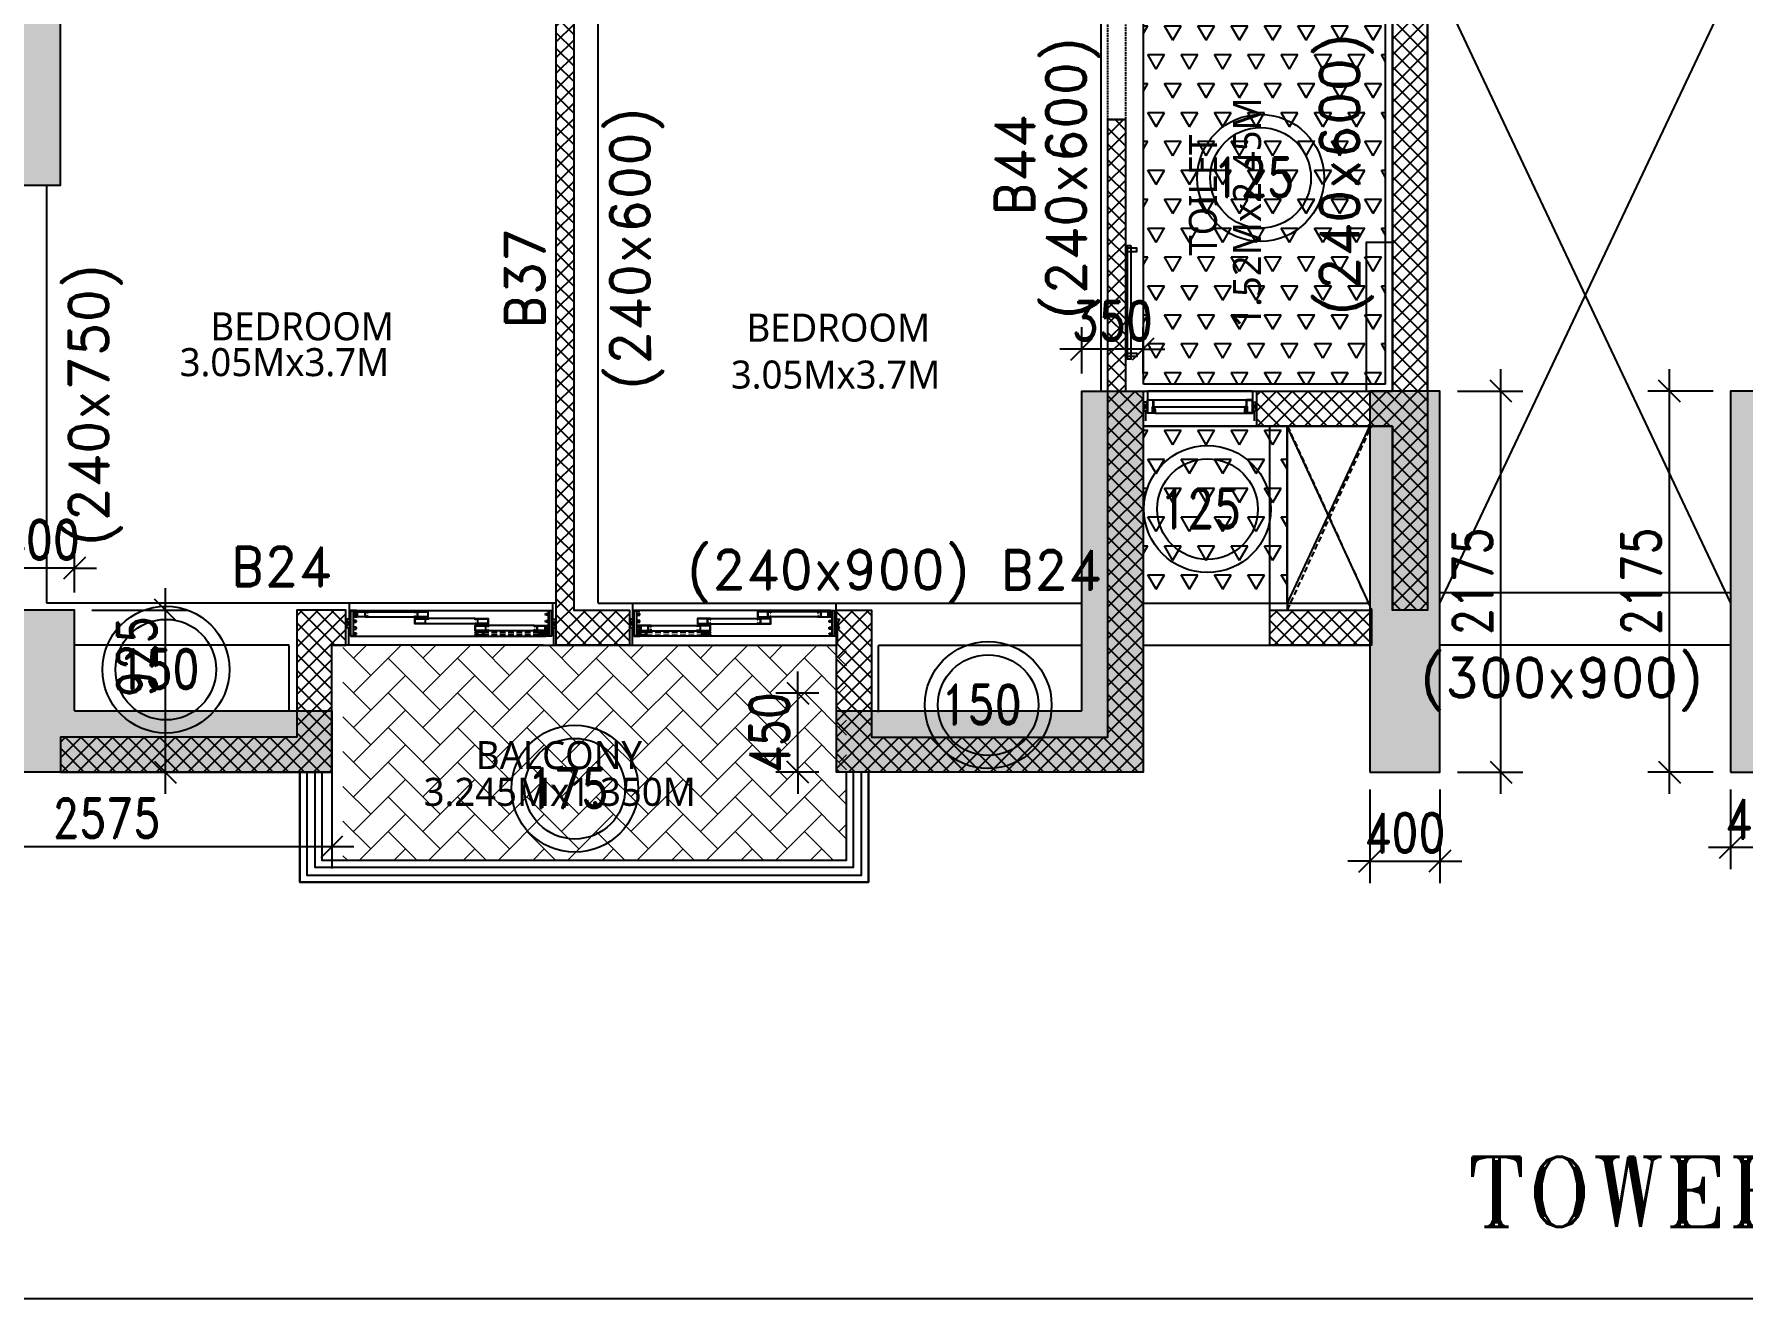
# Model space of a CAD drawing. Header units: millimetres. Extents: x 2061841 to 105821645, y -77612 to 48520811.
# Drawn here: x 105630797 to 105640551, y 48421234 to 48428454 of the extents above; entities that cross this region are included whole.
import ezdxf

# ---------------------------------------------------------------- set-up
doc = ezdxf.new("R2010")
doc.units = ezdxf.units.MM
doc.header["$LTSCALE"] = 10
doc.header["$MEASUREMENT"] = 0
doc.linetypes.add('$0$HIDDEN', pattern=[0.375, 0.25, -0.125])
doc.linetypes.add('HIDDEN2', pattern=[4.7625, 3.175, -1.5875])
for name, color, linetype in [('A-ANNO-LABL', 140, 'Continuous'), ('A-ELEV-HIDN', 54, 'HIDDEN2'), ('A-ELEV-LITE', 74, 'Continuous'), ('A-FLOR-HRAL', 200, 'Continuous'), ('A-GLAZ-FRAM', 74, 'Continuous'), ('A-WALL', 3, 'Continuous'), ('A-WALL-CILL', 140, 'Continuous'), ('A-WALL-FNSH', 8, 'Continuous'), ('A-WALL-PATT', 54, 'Continuous'), ('AP-SANR-FIXT', 74, 'Continuous'), ('AS-COLS', 2, 'Continuous'), ('S-BEAM', 4, 'Continuous'), ('S-BEAMNO.', 4, 'Continuous'), ('S-CUTOUT', 6, 'Continuous'), ('S-OPENING', 6, 'Continuous'), ('S-slab thk.', 2, 'Continuous'), ('S-Sunk', 8, 'Continuous'), ('xr_TDT02_Toilet_01_settingout$0$A-ELEV-FINE', 8, 'Continuous')]:
    doc.layers.add(name, color=color, linetype=linetype)
doc.layers.add('A-FIRE DOOR', color=1, linetype='Continuous', true_color=0xff0000)
for name, color, linetype, lineweight in [('S-Hatch Balcony', 8, 'Continuous', 5), ('S-STRCOL HATCH', 33, 'Continuous', 9), ('TEXT 3', 1, 'Continuous', 18)]:
    doc.layers.add(name, color=color, linetype=linetype, lineweight=lineweight)
doc.styles.add('200', font='romand.shx', dxfattribs={"width": 0.8, "height": 225})
doc.styles.add('Lucida SU', font='l_10646.ttf')
doc.styles.add('RD', font='romand.shx', dxfattribs={"width": 0.9, "height": 225})
doc.styles.add('RT', font='romant.shx', dxfattribs={"height": 250})
doc.dimstyles.new('GR1', dxfattribs={"dimtxt": 225, "dimasz": 125, "dimexe": 125, "dimexo": 100, "dimgap": 50, "dimtad": 1, "dimdec": 0, "dimzin": 3, "dimdsep": 46, "dimtxsty": '200', "dimblk1": 'OBLIQUE', "dimblk2": 'OBLIQUE', "dimsah": 1, "dimcen": 0.0625, "dimdle": 125, "dimclrd": 3, "dimclre": 3, "dimclrt": 2, "dimadec": 0, "dimazin": 0, "dimtfac": 1, "dimtdec": 0, "dimtix": 1, "dimtmove": 0, "dimatfit": 3, "dimfxl": 1, "dimtolj": 1, "dimtzin": 0, "dimarcsym": 0})
pattern_1 = [(135, (101804621.886, 48122568.903), (-44.9012806, -44.9012806), []), (225, (101804621.886, 48122568.903), (44.9012806, -44.9012806), [])]
pattern_2 = [(60, (203071.95, 0), (-95.24999982, 164.97783931), [95.25, -95.25]), (120, (203071.95, 0), (-190.49999982, 1e-07), [95.25, -95.25]), (0, (203024.32, 82.49), (95.25, 164.9778392), [95.25, -95.25])]

# ---------------------------------------------------------------- blocks, each defined once
blk = doc.blocks.new('Alframe Door 3T+W')
for p, q in [((35, 145.7), (0, 145.7)), ((0, 145.7), (0, 0)), ((1.3, 2), (1.3, 143.7)), ((1.3, 143.7), (16.1, 143.7)), ((16.1, 143.7), (16.1, 2)), ((18, 129.5), (18, 144.2)), ((18, 144.2), (35, 144.2)), ((34.1, 129.5), (18, 129.5)), ((18, 90), (18, 119.5)), ((18, 119.5), (34.1, 119.5)), ((35, 144.2), (35, 145.7)), ((0, 0), (35, 0)), ((16.1, 2), (1.3, 2)), ((34.1, 90), (18, 90)), ((18, 50.5), (18, 80)), ((18, 80), (34.1, 80)), ((34.1, 50.5), (18, 50.5)), ((18, 16.9), (18, 40.5)), ((18, 40.5), (34.1, 40.5)), ((34.8, 16.9), (18, 16.9)), ((18, 1.5), (18, 11.1)), ((18, 11.1), (34.8, 11.1)), ((35, 1.5), (18, 1.5)), ((35, 0), (35, 1.5))]:
    blk.add_line(p, q)
for centre, start, end in [((22.8, 124.5), 336, 24), ((22.8, 85), 336, 24), ((22.8, 45.5), 336, 24), ((22.8, 14), 346.32448, 13.67552)]:
    blk.add_arc(centre, 12.3, start, end)
blk = doc.blocks.new('Alframe Win shutter wmesh')
for points in [[(7.5, -46), (7.5, 0), (4.5, 0), (4.5, -1.2), (6.2, -1.2), (6.2, -13.1), (-6.2, -13.1), (-6.2, -1.2), (-4.5, -1.2), (-4.5, 0), (-7.5, 0), (-7.5, -50), (-1, -50), (-1, -48), (-2, -48), (-2, -49), (-6.2, -49), (-6.2, -46)], [(6.2, -14.1), (-6.2, -14.1), (-6.2, -45), (6.2, -45)]]:
    blk.add_lwpolyline(points, close=True)
blk = doc.blocks.new('Al frame Door shutter 1')
blk.add_lwpolyline([(8, -60), (15, -60), (15, 15), (8, 15), (8, 13.5), (13.5, 13.5), (13.5, 0), (-13.5, 0), (-13.5, 13.5), (-8, 13.5), (-8, 15), (-15, 15), (-15, -60), (-8, -60), (-8, -58.5), (-13.5, -58.5), (-13.5, -45), (13.5, -45), (13.5, -58.5), (8, -58.5), (8, -60)])
blk.add_lwpolyline([(-13.5, -43.5), (13.5, -43.5), (13.5, -1.5), (-13.5, -1.5)], close=True)
blk = doc.blocks.new('Al frame Door shutter 2')
for p, q in [((-8, 75), (-15, 75)), ((-13.5, 60), (-13.5, 73.5)), ((-13.5, 73.5), (-8, 73.5)), ((13.5, 60), (-13.5, 60)), ((13.5, 58.5), (-13.5, 58.5)), ((-13.5, 58.5), (-13.5, 1.5)), ((-13.5, 1.5), (13.5, 1.5)), ((-8, 73.5), (-8, 75)), ((15, 75), (8, 75)), ((8, 75), (8, 73.5)), ((8, 73.5), (13.5, 73.5)), ((13.5, 73.5), (13.5, 60)), ((13.5, 1.5), (13.5, 58.5)), ((15, 34.5), (15, 75)), ((15, 34.5), (18.5, 34.5)), ((19, 33.2), (15, 33.2)), ((21.3, 37.3), (18.5, 34.5)), ((22.2, 36.4), (19, 33.2)), ((22.2, 36.4), (21.3, 37.3))]:
    blk.add_line(p, q)
blk.add_lwpolyline([(-15, 75), (-15, 0), (15, 0), (15, 33.2)])
blk = doc.blocks.new('*U683')
for p, q in [((49.9, 178.8), (1150.1, 178.8)), ((123.9, 172.6), (393, 172.6)), ((123.9, 142.6), (393, 142.6)), ((737.1, 133.1), (468, 133.1)), ((737.1, 103.1), (468, 103.1)), ((49.9, 33.1), (1141.1, 33.1)), ((1076.1, 93.6), (812.1, 93.6)), ((1076.1, 63.6), (812.1, 63.6))]:
    blk.add_line(p, q)
at = {"linetype": 'HIDDEN2'}
for p, q in [((783.1, 54.6), (1105.1, 54.6)), ((1101.1, 39.6), (787.1, 39.6))]:
    blk.add_line(p, q, dxfattribs=at)
at = {"color": 251}
for points in [[(25, 80.9), (0, 80.9), (25, 130.9), (0, 130.9), (25, 80.9), (25, 130.9)], [(1175, 80.9), (1200, 80.9), (1175, 130.9), (1200, 130.9), (1175, 80.9), (1175, 130.9)]]:
    blk.add_lwpolyline(points, dxfattribs=at)
at = {"layer": 'A-WALL-FNSH'}
for p, q in [((20, 130.9), (20, 220)), ((1180, 130.9), (1180, 220)), ((15, 80.9), (15, -15)), ((1185, 80.9), (1185, -15))]:
    blk.add_line(p, q, dxfattribs=at)
blk.add_blockref('Alframe Door 3T+W', (25, 33.1))
at = {"xscale": -1}
for name, p, rotation in [('Al frame Door shutter 1', (63.9, 157.6), 90), ('Al frame Door shutter 2', (468, 157.6), 90), ('Al frame Door shutter 2', (393, 118.1), 270), ('Al frame Door shutter 2', (812.1, 118.1), 90), ('Al frame Door shutter 2', (737.1, 78.6), 270), ('Al frame Door shutter 1', (1136.1, 78.6), 270), ('Alframe Win shutter wmesh', (1151.1, 47.1), 270)]:
    blk.add_blockref(name, p, dxfattribs=dict(at, rotation=rotation))
blk.add_blockref('Alframe Door 3T+W', (1175, 33.1), dxfattribs=at)
at = {"rotation": 90.00000000000001}
blk.add_blockref('Alframe Win shutter wmesh', (737.1, 47.1), dxfattribs=at)
blk = doc.blocks.new('*U684')
for p, q in [((49.9, 178.8), (1150.1, 178.8)), ((123.9, 172.6), (393, 172.6)), ((123.9, 142.6), (393, 142.6)), ((737.1, 133.1), (468, 133.1)), ((737.1, 103.1), (468, 103.1)), ((49.9, 33.1), (1141.1, 33.1)), ((1076.1, 93.6), (812.1, 93.6)), ((1076.1, 63.6), (812.1, 63.6))]:
    blk.add_line(p, q)
at = {"linetype": 'HIDDEN2'}
for p, q in [((783.1, 54.6), (1105.1, 54.6)), ((1101.1, 39.6), (787.1, 39.6))]:
    blk.add_line(p, q, dxfattribs=at)
at = {"color": 251}
for points in [[(25, 80.9), (0, 80.9), (25, 130.9), (0, 130.9), (25, 80.9), (25, 130.9)], [(1175, 80.9), (1200, 80.9), (1175, 130.9), (1200, 130.9), (1175, 80.9), (1175, 130.9)]]:
    blk.add_lwpolyline(points, dxfattribs=at)
at = {"layer": 'A-WALL-FNSH'}
for p, q in [((20, 130.9), (20, 220)), ((1180, 130.9), (1180, 220)), ((15, 80.9), (15, -15)), ((1185, 80.9), (1185, -15))]:
    blk.add_line(p, q, dxfattribs=at)
blk.add_blockref('Alframe Door 3T+W', (25, 33.1))
at = {"xscale": -1}
for name, p, rotation in [('Al frame Door shutter 1', (63.9, 157.6), 90), ('Al frame Door shutter 2', (468, 157.6), 90), ('Al frame Door shutter 2', (393, 118.1), 270), ('Al frame Door shutter 2', (812.1, 118.1), 90), ('Al frame Door shutter 2', (737.1, 78.6), 270), ('Al frame Door shutter 1', (1136.1, 78.6), 270), ('Alframe Win shutter wmesh', (1151.1, 47.1), 270)]:
    blk.add_blockref(name, p, dxfattribs=dict(at, rotation=rotation))
blk.add_blockref('Alframe Door 3T+W', (1175, 33.1), dxfattribs=at)
at = {"rotation": 90.00000000000001}
blk.add_blockref('Alframe Win shutter wmesh', (737.1, 47.1), dxfattribs=at)
blk = doc.blocks.new('Win clip')
for points in [[(14, 1.1), (14, 9), (17.6, 9), (17.6, 7.8), (18.8, 7.8), (18.8, 9), (20, 9), (20, 10.2), (0, 10.2), (0, 0), (3.4, 0), (3.4, -1.2), (2, -1.2), (2, -2.4), (4.6, -2.4), (4.6, 0), (16.8, 0), (16.8, -1.2), (15.4, -1.2), (15.4, -2.4), (18, -2.4), (18, 1.1)], [(1.2, 9), (12.7, 9), (12.7, 1.1), (1.2, 1.1)]]:
    blk.add_lwpolyline(points, close=True)
at = {"layer": 'Defpoints'}
blk.add_line((28, 2.7), (22, 2.7), dxfattribs=at)
blk = doc.blocks.new('*U694')
for p, q in [((70.2, 100.2), (590, 100.2)), ((60, 25.2), (590, 25.2)), ((70.4, 65.5), (590.2, 65.5))]:
    blk.add_line(p, q)
at = {"color": 251}
for p, q in [((0, 87.7), (25, 87.7)), ((25, 87.7), (0, 37.7)), ((0, 87.7), (25, 37.7)), ((25, 37.7), (0, 37.7)), ((650, 87.7), (625, 87.7)), ((625, 87.7), (650, 37.7)), ((650, 87.7), (625, 37.7)), ((625, 37.7), (650, 37.7))]:
    blk.add_line(p, q, dxfattribs=at)
for points in [[(62.5, 70.2), (62.5, 66.7), (55, 66.7), (55, 85.4), (58.8, 85.4), (58.8, 83.7), (60, 83.7), (60, 88.5), (58.8, 88.5), (58.8, 86.8), (55, 86.8), (55, 98.9), (58.8, 98.9), (58.8, 97.2), (60, 97.2), (60, 100.2), (25, 100.2), (25, 25.2), (60, 25.2), (60, 65.5), (70, 65.5), (70, 70.2)], [(587.5, 70.2), (587.5, 66.7), (595, 66.7), (595, 85.4), (591.2, 85.4), (591.2, 83.7), (590, 83.7), (590, 88.5), (591.2, 88.5), (591.2, 86.8), (595, 86.8), (595, 98.9), (591.2, 98.9), (591.2, 97.2), (590, 97.2), (590, 100.2), (625, 100.2), (625, 25.2), (590, 25.2), (590, 65.5), (580, 65.5), (580, 70.2)], [(69, 69.2), (67.8, 69.2), (67.8, 70.2), (70, 70.2), (67.8, 70.2), (67.8, 69.2), (69, 69.2), (69, 66.7), (63.5, 66.7), (63.5, 69.2)], [(581, 69.2), (582.2, 69.2), (582.2, 70.2), (580, 70.2), (582.2, 70.2), (582.2, 69.2), (581, 69.2), (581, 66.7), (586.5, 66.7), (586.5, 69.2)]]:
    blk.add_lwpolyline(points)
for points in [[(58.8, 26.4), (26.2, 26.4), (26.2, 99), (53.8, 99), (53.8, 65.5), (58.8, 65.5)], [(591.2, 26.4), (623.8, 26.4), (623.8, 99), (596.2, 99), (596.2, 65.5), (591.2, 65.5)], [(64.7, 80.2), (64.7, 79.2), (63.5, 79.2), (64.7, 79.2), (64.7, 80.2), (62.5, 80.2)], [(585.3, 80.2), (585.3, 79.2), (586.5, 79.2), (585.3, 79.2), (585.3, 80.2), (587.5, 80.2)]]:
    blk.add_lwpolyline(points, close=True)
at = {"layer": 'A-WALL-CILL'}
blk.add_line((625, -25), (25, -25), dxfattribs=at)
blk.add_lwpolyline([(0, 145.3), (0, 175.3), (650, 175.3), (650, 145.3)], dxfattribs=at)
at = {"layer": 'A-WALL-FNSH'}
for p, q in [((14.8, 87.7), (14.8, 145.3)), ((635.2, 87.7), (635.2, 145.3)), ((25, -25), (25, 35.2)), ((625, -25), (625, 35.2))]:
    blk.add_line(p, q, dxfattribs=at)
at = {"rotation": 270}
blk.add_blockref('Win clip', (60, 100.2), dxfattribs=at)
at = {"xscale": -1, "rotation": 90}
blk.add_blockref('Win clip', (590, 100.2), dxfattribs=at)
blk = doc.blocks.new('xr_TDT02_Toilet_01_settingout$0$i dont know')
at = {"layer": 'AP-SANR-FIXT', "ltscale": 0.2}
blk.add_lwpolyline([(19553.3, 3403), (20203.3, 3403), (20203.3, 3422.5), (19553.3, 3422.5)], close=True, dxfattribs=at)
at = {"layer": 'AP-SANR-FIXT', "ltscale": 0.2, "elevation": 0}
for points in [[(19568.4, 3434), (19588.3, 3434), (19588.3, 3368.5), (19568.4, 3368.5)], [(20188.3, 3434), (20168.5, 3434), (20168.5, 3368.5), (20188.3, 3368.5)]]:
    blk.add_lwpolyline(points, close=True, dxfattribs=at)
blk = doc.blocks.new('_Oblique')
at = {"color": 0, "linetype": 'ByBlock', "lineweight": -2}
blk.add_line((-0.5, -0.5), (0.5, 0.5), dxfattribs=at)
blk = doc.blocks.new('*D916')
at = {"layer": 'AS-COLS', "color": 3, "lineweight": -2, "transparency": 16777216}
for p, q in [((102877480.8, 48522156.3), (102877480.8, 48521701.6)), ((102877880.8, 48522156.3), (102877880.8, 48521701.6)), ((102877480.8, 48521826.6), (102877355.8, 48521826.6)), ((102877880.8, 48521826.6), (102877480.8, 48521826.6)), ((102877880.8, 48521826.6), (102878005.8, 48521826.6))]:
    blk.add_line(p, q, dxfattribs=at)
at = {"layer": 'Defpoints', "color": 0, "transparency": 16777216}
for p in [(102877480.8, 48522256.3), (102877880.8, 48522256.3), (102877480.8, 48521826.6)]:
    blk.add_point(p, dxfattribs=at)
at = {"layer": 'AS-COLS', "color": 3, "lineweight": -2, "transparency": 16777216, "xscale": 125, "yscale": 125, "zscale": 125}
blk.add_blockref('_Oblique', (102877480.8, 48521826.6), dxfattribs=at)
at = {"layer": 'AS-COLS', "color": 3, "lineweight": -2, "transparency": 16777216, "xscale": 125, "yscale": 125, "zscale": 125, "rotation": 180}
blk.add_blockref('_Oblique', (102877880.8, 48521826.6), dxfattribs=at)
at = {"layer": 'AS-COLS', "color": 2, "transparency": 16777216, "insert": (102877680.8, 48521989.1), "char_height": 225, "attachment_point": 5, "style": '200'}
blk.add_mtext('\\A1;400', dxfattribs=at)
blk = doc.blocks.new('*D917')
at = {"layer": 'AS-COLS', "color": 3, "lineweight": -2, "transparency": 16777216}
for p, q in [((102877132.7, 48522131.3), (102877132.7, 48524556.3)), ((102877380.8, 48524431.3), (102877007.7, 48524431.3)), ((102877380.8, 48522256.3), (102877007.7, 48522256.3))]:
    blk.add_line(p, q, dxfattribs=at)
at = {"layer": 'Defpoints', "color": 0, "transparency": 16777216}
for p in [(102877132.7, 48524431.3), (102877480.8, 48524431.3), (102877480.8, 48522256.3)]:
    blk.add_point(p, dxfattribs=at)
at = {"layer": 'AS-COLS', "color": 3, "lineweight": -2, "transparency": 16777216, "xscale": 125, "yscale": 125, "zscale": 125}
for p, rotation in [((102877132.7, 48524431.3), 90), ((102877132.7, 48522256.3), 270)]:
    blk.add_blockref('_Oblique', p, dxfattribs=dict(at, rotation=rotation))
at = {"layer": 'AS-COLS', "color": 2, "transparency": 16777216, "insert": (102876970.2, 48523343.8), "char_height": 225, "attachment_point": 5, "rotation": 90, "style": '200'}
blk.add_mtext('\\A1;2175', dxfattribs=at)
blk = doc.blocks.new('*D918')
at = {"layer": 'AS-COLS', "color": 3, "lineweight": -2, "transparency": 16777216}
for p, q in [((102876170.2, 48522131.3), (102876170.2, 48524556.3)), ((102875921.6, 48524431.3), (102876295.2, 48524431.3)), ((102875921.6, 48522256.3), (102876295.2, 48522256.3))]:
    blk.add_line(p, q, dxfattribs=at)
at = {"layer": 'Defpoints', "color": 0, "transparency": 16777216}
for p in [(102875821.6, 48524431.3), (102876170.2, 48524431.3), (102875821.6, 48522256.3)]:
    blk.add_point(p, dxfattribs=at)
at = {"layer": 'AS-COLS', "color": 3, "lineweight": -2, "transparency": 16777216, "xscale": 125, "yscale": 125, "zscale": 125}
for p, rotation in [((102876170.2, 48524431.3), 90), ((102876170.2, 48522256.3), 270)]:
    blk.add_blockref('_Oblique', p, dxfattribs=dict(at, rotation=rotation))
at = {"layer": 'AS-COLS', "color": 2, "transparency": 16777216, "insert": (102876007.7, 48523343.8), "char_height": 225, "attachment_point": 5, "rotation": 90, "style": '200'}
blk.add_mtext('\\A1;2175', dxfattribs=at)
blk = doc.blocks.new('*D969')
at = {"layer": 'AS-COLS', "color": 3, "lineweight": -2, "transparency": 16777216}
for p, q in [((102875421.6, 48522156.3), (102875421.6, 48521622.2)), ((102875821.6, 48522156.3), (102875821.6, 48521622.2)), ((102875421.6, 48521747.2), (102875296.6, 48521747.2)), ((102875421.6, 48521747.2), (102875821.6, 48521747.2)), ((102875821.6, 48521747.2), (102875946.6, 48521747.2))]:
    blk.add_line(p, q, dxfattribs=at)
at = {"layer": 'Defpoints', "color": 0, "transparency": 16777216}
for p in [(102875421.6, 48522256.3), (102875821.6, 48522256.3), (102875821.6, 48521747.2)]:
    blk.add_point(p, dxfattribs=at)
at = {"layer": 'AS-COLS', "color": 3, "lineweight": -2, "transparency": 16777216, "xscale": 125, "yscale": 125, "zscale": 125}
blk.add_blockref('_Oblique', (102875421.6, 48521747.2), dxfattribs=at)
at = {"layer": 'AS-COLS', "color": 3, "lineweight": -2, "transparency": 16777216, "xscale": 125, "yscale": 125, "zscale": 125, "rotation": 180}
blk.add_blockref('_Oblique', (102875821.6, 48521747.2), dxfattribs=at)
at = {"layer": 'AS-COLS', "color": 2, "transparency": 16777216, "insert": (102875621.6, 48521909.7), "char_height": 225, "attachment_point": 5, "style": '200'}
blk.add_mtext('\\A1;400', dxfattribs=at)
blk = doc.blocks.new('*D985')
at = {"layer": 'AS-COLS', "color": 3, "lineweight": -2, "transparency": 16777216}
for p, q in [((102866921.2, 48522326.4), (102866921.2, 48521705.2)), ((102869496.6, 48522354.5), (102869496.6, 48521705.2)), ((102869621.6, 48521830.2), (102866796.2, 48521830.2))]:
    blk.add_line(p, q, dxfattribs=at)
at = {"layer": 'Defpoints', "color": 0, "transparency": 16777216}
for p in [(102866921.2, 48522426.4), (102869496.6, 48522454.5), (102866921.2, 48521830.2)]:
    blk.add_point(p, dxfattribs=at)
at = {"layer": 'AS-COLS', "color": 3, "lineweight": -2, "transparency": 16777216, "xscale": 125, "yscale": 125, "zscale": 125, "rotation": 180}
blk.add_blockref('_Oblique', (102866921.2, 48521830.2), dxfattribs=at)
at = {"layer": 'AS-COLS', "color": 3, "lineweight": -2, "transparency": 16777216, "xscale": 125, "yscale": 125, "zscale": 125}
blk.add_blockref('_Oblique', (102869496.6, 48521830.2), dxfattribs=at)
at = {"layer": 'AS-COLS', "color": 2, "transparency": 16777216, "insert": (102868208.9, 48521992.7), "char_height": 225, "attachment_point": 5, "style": '200'}
blk.add_mtext('\\A1;2575', dxfattribs=at)
blk = doc.blocks.new('*D986')
at = {"layer": 'AS-COLS', "color": 3, "lineweight": -2, "transparency": 16777216}
for p, q in [((102868545.1, 48523306.3), (102868545.1, 48522131.3)), ((102868126.6, 48523181.3), (102868670.1, 48523181.3)), ((102868126.6, 48522256.3), (102868670.1, 48522256.3))]:
    blk.add_line(p, q, dxfattribs=at)
at = {"layer": 'Defpoints', "color": 0, "transparency": 16777216}
for p in [(102868026.6, 48523181.3), (102868026.6, 48522256.3), (102868545.1, 48522256.3)]:
    blk.add_point(p, dxfattribs=at)
at = {"layer": 'AS-COLS', "color": 3, "lineweight": -2, "transparency": 16777216, "xscale": 125, "yscale": 125, "zscale": 125}
for p, rotation in [((102868545.1, 48523181.3), 90), ((102868545.1, 48522256.3), 270)]:
    blk.add_blockref('_Oblique', p, dxfattribs=dict(at, rotation=rotation))
at = {"layer": 'AS-COLS', "color": 2, "transparency": 16777216, "insert": (102868382.6, 48522914.6), "char_height": 225, "attachment_point": 5, "rotation": 90, "style": '200'}
blk.add_mtext('\\A1;925', dxfattribs=at)
blk = doc.blocks.new('*D987')
at = {"layer": 'AS-COLS', "color": 3, "lineweight": -2, "transparency": 16777216}
for p, q in [((102867626.6, 48523281.3), (102867626.6, 48523545.5)), ((102868026.6, 48523281.3), (102868026.6, 48523545.5)), ((102867626.6, 48523420.5), (102867501.6, 48523420.5)), ((102868026.6, 48523420.5), (102867626.6, 48523420.5)), ((102868026.6, 48523420.5), (102868151.6, 48523420.5))]:
    blk.add_line(p, q, dxfattribs=at)
at = {"layer": 'Defpoints', "color": 0, "transparency": 16777216}
for p in [(102867626.6, 48523420.5), (102867626.6, 48523181.3), (102868026.6, 48523181.3)]:
    blk.add_point(p, dxfattribs=at)
at = {"layer": 'AS-COLS', "color": 3, "lineweight": -2, "transparency": 16777216, "xscale": 125, "yscale": 125, "zscale": 125}
blk.add_blockref('_Oblique', (102867626.6, 48523420.5), dxfattribs=at)
at = {"layer": 'AS-COLS', "color": 3, "lineweight": -2, "transparency": 16777216, "xscale": 125, "yscale": 125, "zscale": 125, "rotation": 180}
blk.add_blockref('_Oblique', (102868026.6, 48523420.5), dxfattribs=at)
at = {"layer": 'AS-COLS', "color": 2, "transparency": 16777216, "insert": (102867826.6, 48523583), "char_height": 225, "attachment_point": 5, "style": '200'}
blk.add_mtext('\\A1;400', dxfattribs=at)
blk = doc.blocks.new('*D989')
at = {"layer": 'AS-COLS', "color": 3, "lineweight": -2, "transparency": 16777216}
for p, q in [((102873776.6, 48524531.3), (102873776.6, 48524795.5)), ((102874126.6, 48524531.3), (102874126.6, 48524795.5)), ((102873776.6, 48524670.5), (102873651.6, 48524670.5)), ((102874126.6, 48524670.5), (102873776.6, 48524670.5)), ((102874126.6, 48524670.5), (102874251.6, 48524670.5))]:
    blk.add_line(p, q, dxfattribs=at)
at = {"layer": 'Defpoints', "color": 0, "transparency": 16777216}
for p in [(102873776.6, 48524670.5), (102873776.6, 48524431.3), (102874126.6, 48524431.3)]:
    blk.add_point(p, dxfattribs=at)
at = {"layer": 'AS-COLS', "color": 3, "lineweight": -2, "transparency": 16777216, "xscale": 125, "yscale": 125, "zscale": 125}
blk.add_blockref('_Oblique', (102873776.6, 48524670.5), dxfattribs=at)
at = {"layer": 'AS-COLS', "color": 3, "lineweight": -2, "transparency": 16777216, "xscale": 125, "yscale": 125, "zscale": 125, "rotation": 180}
blk.add_blockref('_Oblique', (102874126.6, 48524670.5), dxfattribs=at)
at = {"layer": 'AS-COLS', "color": 2, "transparency": 16777216, "insert": (102873951.6, 48524833), "char_height": 225, "attachment_point": 5, "style": '200'}
blk.add_mtext('\\A1;350', dxfattribs=at)
blk = doc.blocks.new('*D990')
at = {"layer": 'AS-COLS', "color": 3, "lineweight": -2, "transparency": 16777216}
for p, q in [((102872156, 48522706.3), (102872156, 48522831.3)), ((102872276.6, 48522706.3), (102872031, 48522706.3)), ((102872156, 48522256.3), (102872156, 48522706.3)), ((102872276.6, 48522256.3), (102872031, 48522256.3)), ((102872156, 48522256.3), (102872156, 48522131.3))]:
    blk.add_line(p, q, dxfattribs=at)
at = {"layer": 'Defpoints', "color": 0, "transparency": 16777216}
for p in [(102872156, 48522706.3), (102872376.6, 48522706.3), (102872376.6, 48522256.3)]:
    blk.add_point(p, dxfattribs=at)
at = {"layer": 'AS-COLS', "color": 3, "lineweight": -2, "transparency": 16777216, "xscale": 125, "yscale": 125, "zscale": 125}
for p, rotation in [((102872156, 48522706.3), 270), ((102872156, 48522256.3), 90)]:
    blk.add_blockref('_Oblique', p, dxfattribs=dict(at, rotation=rotation))
at = {"layer": 'AS-COLS', "color": 2, "transparency": 16777216, "insert": (102871993.5, 48522481.3), "char_height": 225, "attachment_point": 5, "rotation": 90, "style": '200'}
blk.add_mtext('\\A1;450', dxfattribs=at)
blk = doc.blocks.new('TOWER-A TYPICAL FLOOR FRAMING PLAN N')
at = {"layer": 'A-WALL-PATT'}
h = blk.add_hatch(dxfattribs=at)
h.set_pattern_fill('ANSI37', color=8, scale=20, angle=90)
h.set_pattern_definition(pattern_1)
h.paths.add_polyline_path([(102870876.6, 48526981.3), (102870876.6, 48523181.3), (102871194.8, 48523181.3), (102871194.8, 48522981.3), (102870776.6, 48522981.3), (102870776.6, 48526881.3), (102868946.6, 48526881.3), (102868946.6, 48526981.3)])
h.paths.add_polyline_path([(102871901.6, 48529501.9), (102873001.6, 48529501.9), (102873001.6, 48529601.9), (102872101.6, 48529601.9), (102872101.6, 48530281.9), (102870075.8, 48530281.9), (102870075.8, 48530537.5), (102869875.8, 48530537.5), (102869875.8, 48530081.9), (102871901.6, 48530081.9)])
h.paths.add_polyline_path([(102872001.6, 48528701.9), (102871901.6, 48528701.9), (102871901.6, 48526981.3), (102871876.6, 48526981.3), (102871876.6, 48526881.3), (102873001.6, 48526881.3), (102873001.6, 48527081.3), (102872101.6, 48527081.3), (102872101.6, 48527801.9), (102873001.6, 48527801.9), (102873001.6, 48528001.9), (102872001.6, 48528001.9)])
h = blk.add_hatch(dxfattribs=at)
h.set_pattern_fill('ANSI37', color=8, scale=20, angle=90)
h.set_pattern_definition(pattern_1)
h.paths.add_polyline_path([(102875551.6, 48524231.3), (102874776.6, 48524231.3), (102874776.6, 48524431.3), (102875551.6, 48524431.3), (102875551.6, 48526881.3), (102875751.6, 48526881.3), (102875751.6, 48523181.3), (102875551.6, 48523181.3), (102875551.6, 48524231.3)])
h = blk.add_hatch(dxfattribs=at)
h.set_pattern_fill('ANSI37', color=8, scale=20, angle=90)
h.set_pattern_definition(pattern_1)
h.paths.add_polyline_path([(102874126.6, 48524431.3), (102874126.6, 48522256.3), (102872376.6, 48522256.3), (102872376.6, 48523181.3), (102872576.6, 48523181.3), (102872576.6, 48522456.3), (102873926.6, 48522456.3), (102873926.6, 48525981.3), (102874026.6, 48525981.3), (102874026.6, 48524431.3), (102874126.6, 48524431.3)])
h = blk.add_hatch(dxfattribs=at)
h.set_pattern_fill('ANSI37', color=8, scale=20, angle=90)
h.set_pattern_definition(pattern_1)
h.paths.add_polyline_path([(102869496.6, 48523181.3), (102869296.6, 48523181.3), (102869296.6, 48522456.3), (102867946.6, 48522456.3), (102867946.6, 48522256.3), (102869496.6, 48522256.3), (102869496.6, 48522981.3), (102869576.6, 48522981.3), (102869576.6, 48523181.3), (102869496.6, 48523181.3)])
h = blk.add_hatch(dxfattribs=at)
h.set_pattern_fill('ANSI37', color=8, scale=20, angle=90)
h.set_pattern_definition(pattern_1)
h.paths.add_polyline_path([(102874851.6, 48523181.2), (102875431.6, 48523181.2), (102875431.6, 48522981.2), (102874851.6, 48522981.2), (102874851.6, 48523181.2)])
at = {"layer": 'S-Hatch Balcony'}
h = blk.add_hatch(dxfattribs=at)
h.set_pattern_fill('AR-HBONE', color=256, scale=35, style=0)
h.set_pattern_definition([(45, (102319852.97, 48829384.83), (2e-14, 197.9899), [420, -140]), (135, (102319951.96, 48829483.82), (2e-14, 197.9899), [420, -140])])
h.paths.add_polyline_path([(102872434.6, 48522978), (102869559.3, 48522978), (102869559.3, 48521753), (102872434.6, 48521753)])
at = {"layer": 'S-STRCOL HATCH'}
h = blk.add_hatch(color=256, dxfattribs=at)
h.dxf.hatch_style = 1
h.paths.add_polyline_path([(102867626.6, 48525607), (102867946.6, 48525607), (102867946.6, 48527201.3), (102867626.6, 48527201.3)])
h = blk.add_hatch(color=256, dxfattribs=at)
h.dxf.hatch_style = 1
h.paths.add_polyline_path([(102873776.6, 48522606.3), (102873776.6, 48524431.3), (102874126.6, 48524431.3), (102874126.6, 48522256.3), (102872376.6, 48522256.3), (102872376.6, 48522606.3), (102873776.6, 48522606.3)])
h = blk.add_hatch(color=256, dxfattribs=at)
h.dxf.hatch_style = 1
h.paths.add_polyline_path([(102875421.6, 48522256.3), (102875821.6, 48522257), (102875821.6, 48524431.3), (102875421.6, 48524431.3)])
h = blk.add_hatch(color=256, dxfattribs=at)
h.dxf.hatch_style = 1
h.paths.add_polyline_path([(102877480.8, 48522256.3), (102877880.8, 48522256.3), (102877880.8, 48524431.3), (102877480.8, 48524431.3)])
h = blk.add_hatch(color=256, dxfattribs=at)
h.dxf.hatch_style = 1
h.paths.add_polyline_path([(102867626.6, 48522606.3), (102868026.6, 48522606.3), (102868026.6, 48523182), (102867626.6, 48523182)])
h = blk.add_hatch(color=256, dxfattribs=at)
h.dxf.hatch_style = 1
h.paths.add_polyline_path([(102866920.2, 48522606.3), (102866920.2, 48522256.3), (102869496.6, 48522256.3), (102869496.6, 48522606.3), (102866920.2, 48522606.3)])
at = {"layer": 'S-Sunk'}
h = blk.add_hatch(dxfattribs=at)
h.set_pattern_fill('TRIANG', color=8, scale=20, style=0)
h.set_pattern_definition(pattern_2)
h.paths.add_polyline_path([(102874126.6, 48526880.9), (102875511.6, 48526880.9), (102875511.6, 48524470.8), (102874126.6, 48524470.8)])
h = blk.add_hatch(dxfattribs=at)
h.set_pattern_fill('TRIANG', color=8, scale=20, style=0)
h.set_pattern_definition(pattern_2)
h.paths.add_polyline_path([(102874126.6, 48524230.9), (102874946.8, 48524230.9), (102874946.8, 48523221.2), (102874126.6, 48523221.2)])
at = {"layer": 'A-ELEV-HIDN'}
for p, q in [((102874951.6, 48524231.8, 0), (102875431.6, 48523181.2, 0)), ((102874951.6, 48523181.2, 0), (102875431.6, 48524231.8))]:
    blk.add_line(p, q, dxfattribs=at)
at = {"layer": 'A-ELEV-HIDN', "ltscale": 0.3}
blk.add_lwpolyline([(102873926.6, 48526781.3), (102874026.6, 48526781.3), (102874026.6, 48525981.3), (102873926.6, 48525981.3)], close=True, dxfattribs=at)
at = {"layer": 'A-ELEV-LITE'}
for p, q in [((102874851.6, 48523181.2, 0), (102874851.6, 48524231.8, 0)), ((102874951.6, 48523181.2, 0), (102874951.6, 48524231.8, 0))]:
    blk.add_line(p, q, dxfattribs=at)
at = {"layer": 'A-FIRE DOOR'}
blk.add_lwpolyline([(102861231.6, 48553234.4), (102910307.4, 48553234.4), (102910307.4, 48519249.1), (102861231.6, 48519249.1)], close=True, dxfattribs=at)
at = {"layer": 'A-FLOR-HRAL', "color": 252}
for points in [[(102869313.7, 48522253), (102869313.7, 48521628), (102872559.6, 48521628), (102872559.6, 48522253.1)], [(102869353.7, 48522253), (102869353.7, 48521668), (102872519.6, 48521668), (102872519.6, 48522253.1)], [(102869398.7, 48522253), (102869398.7, 48521713), (102872474.6, 48521713), (102872474.6, 48522253.1)], [(102869438.7, 48522253), (102869438.7, 48521753), (102872434.6, 48521753), (102872434.6, 48522253.1)]]:
    blk.add_lwpolyline(points, dxfattribs=at)
at = {"layer": 'A-WALL', "color": 8}
for p, q in [((102875551.6, 48526881.3, 0), (102875551.6, 48524431.3, 0)), ((102875751.6, 48526881.3, 0), (102875751.6, 48523181.3, 0)), ((102874776.6, 48524230.9, 0), (102874776.6, 48524431.3, 0)), ((102874776.6, 48524231.3, 0), (102875551.6, 48524231.3, 0)), ((102875551.6, 48524231.3, 0), (102875551.6, 48523181.3, 0)), ((102875751.6, 48523181.3, 0), (102875551.6, 48523181.3, 0))]:
    blk.add_line(p, q, dxfattribs=at)
blk.add_lwpolyline([(102870876.6, 48526981.3), (102870876.6, 48523181.3), (102871194.8, 48523181.3), (102871194.8, 48522981.3), (102870876.6, 48522981.3), (102870776.6, 48522981.3), (102870776.6, 48526881.3), (102868946.6, 48526881.3), (102868946.6, 48526981.3)], close=True, dxfattribs=at)
at = {"layer": 'A-WALL', "color": 8, "elevation": 0}
for points in [[(102875551.6, 48524231.3), (102874776.6, 48524231.3), (102874776.6, 48524431.3), (102875551.6, 48524431.3), (102875551.6, 48526881.3), (102875751.6, 48526881.3), (102875751.6, 48523181.3), (102875551.6, 48523181.3), (102875551.6, 48524231.3)], [(102875401.7, 48524431.3), (102875401.7, 48525280.9), (102875551.6, 48525280.9)], [(102874126.6, 48524431.3), (102875551.6, 48524431.3)], [(102869496.6, 48523181.3), (102869296.6, 48523181.3), (102869296.6, 48522456.3), (102867946.6, 48522456.3), (102867946.6, 48522256.3), (102869496.6, 48522256.3), (102869496.6, 48522981.3), (102869576.6, 48522981.3), (102869576.6, 48523181.3), (102869296.6, 48523181.3)]]:
    blk.add_lwpolyline(points, dxfattribs=at)
for points in [[(102874126.6, 48524431.3), (102874126.6, 48522256.3), (102872376.6, 48522256.3), (102872376.6, 48523181.3), (102872576.6, 48523181.3), (102872576.6, 48522456.3), (102873926.6, 48522456.3), (102873926.6, 48525981.3), (102874026.6, 48525981.3), (102874026.6, 48524431.3)], [(102874851.6, 48523181.2), (102875431.6, 48523181.2), (102875431.6, 48522981.2), (102874851.6, 48522981.2)]]:
    blk.add_lwpolyline(points, close=True, dxfattribs=at)
at = {"layer": 'AS-COLS', "color": 1, "elevation": 0}
blk.add_lwpolyline([(102867626.6, 48525606.3), (102867946.6, 48525606.3), (102867946.6, 48527201.3), (102867626.6, 48527201.3)], close=True, dxfattribs=at)
for points in [[(102873776.6, 48522606.3), (102873776.6, 48524431.3), (102874126.6, 48524431.3), (102874126.6, 48522256.3), (102872376.6, 48522256.3), (102872376.6, 48522606.3), (102873776.6, 48522606.3)], [(102868026.6, 48522606.1), (102869496.6, 48522606.1), (102869496.6, 48522256.1), (102866921.2, 48522256.1), (102866921.2, 48522606.1), (102867626.6, 48522606.1)]]:
    blk.add_lwpolyline(points, dxfattribs=at)
at = {"layer": 'AS-COLS', "color": 1}
for points in [[(102875421.6, 48522256.3), (102875821.6, 48522256.3), (102875821.6, 48524431.3), (102875421.6, 48524431.3)], [(102877480.8, 48522256.3), (102877880.8, 48522256.3), (102877880.8, 48524431.3), (102877480.8, 48524431.3)]]:
    blk.add_lwpolyline(points, close=True, dxfattribs=at)
blk.add_lwpolyline([(102868026.6, 48522606.1), (102868026.6, 48523181.3), (102867626.6, 48523181.3), (102867626.6, 48522606.1)], dxfattribs=at)
at = {"layer": 'S-BEAM', "linetype": '$0$HIDDEN'}
for p, q in [((102870776.6, 48523221.2), (102870776.6, 48526881.3)), ((102871016.6, 48523221.2), (102871016.6, 48526881.3)), ((102873886.6, 48526880.9, 0), (102873886.6, 48524431.3, 0)), ((102867866.6, 48525609.5, 0), (102867866.6, 48523221.2, 0)), ((102875511.6, 48524470.8, 0), (102874126.6, 48524470.8, 0)), ((102874946.8, 48524230.8, 0), (102874126.6, 48524230.8, 0)), ((102870776.6, 48523221.2, 0), (102867866.6, 48523221.2, 0)), ((102871016.6, 48523221.2, 0), (102873776.6, 48523221.2, 0)), ((102874126.6, 48523221.2, 0), (102874946.8, 48523221.2, 0)), ((102869251.9, 48522981.2, 0), (102868023.8, 48522981.2, 0)), ((102869251.9, 48522605.2, 0), (102869251.9, 48522981.2, 0)), ((102872616.6, 48522981.2, 0), (102873776.6, 48522981.2, 0)), ((102872616.6, 48522597.5, 0), (102872616.6, 48522981.2, 0))]:
    blk.add_line(p, q, dxfattribs=at)
at = {"layer": 'S-BEAM'}
for p, q in [((102874126.6, 48526880.9, 0), (102874126.6, 48524470.8, 0)), ((102875511.6, 48524470.8, 0), (102875511.6, 48526880.9, 0)), ((102875751.6, 48524431.3, 0), (102875751.6, 48526880.9, 0)), ((102875421.6, 48524230.8, 0), (102874946.8, 48524230.8, 0)), ((102874946.8, 48524230.8, 0), (102874946.8, 48523221.2, 0)), ((102877480.8, 48523280.2, 0), (102875821.6, 48523280.2, 0)), ((102874946.8, 48523221.2, 0), (102875421.6, 48523221.2, 0)), ((102870701.8, 48522981.2, 0), (102869496.6, 48522981.2, 0)), ((102869496.6, 48522598.8, 0), (102869496.6, 48522981.2, 0)), ((102870679.7, 48522981.2, 0), (102872371.9, 48522981.2, 0)), ((102872371.9, 48522981.2, 0), (102872376.6, 48522981.2, 0)), ((102872376.6, 48522606.3, 0), (102872376.6, 48522981.2, 0)), ((102874126.6, 48522981.2, 0), (102875421.6, 48522981.2, 0)), ((102877480.8, 48522979.9, 0), (102875821.6, 48522981.2, 0)), ((102869313.7, 48521628), (102869313.7, 48522253)), ((102869438.7, 48522253), (102869438.7, 48521753)), ((102872434.6, 48521753), (102872434.6, 48522253)), ((102872559.6, 48522253.1), (102872559.6, 48521628)), ((102869438.7, 48521753), (102872434.6, 48521753)), ((102872559.6, 48521628), (102869313.7, 48521628))]:
    blk.add_line(p, q, dxfattribs=at)
at = {"layer": 'S-CUTOUT'}
for p, q in [((102875751.6, 48526880.9, 0), (102877480.8, 48523221.2, 0)), ((102875821.6, 48523221.2, 0), (102877550.8, 48526881.3, 0)), ((102874946.8, 48524230.8, 0), (102875413.4, 48523221.2, 0)), ((102874951.6, 48523221.2, 0), (102875421.6, 48524230.8, 0))]:
    blk.add_line(p, q, dxfattribs=at)
at = {"layer": 'S-slab thk.'}
for centre, radius in [((102874798.1, 48525648.4, 0), 362.3), ((102874798.1, 48525648.4, 0), 287.3), ((102874494.4, 48523757.7, 0), 362.3), ((102874494.4, 48523757.7, 0), 287.3), ((102868548.8, 48522840.9, 0), 362.3), ((102868548.8, 48522840.9, 0), 287.3), ((102873242.8, 48522638.5, 0), 362.3), ((102873242.8, 48522638.5, 0), 287.3), ((102870883.2, 48522161.4, 0), 362.3), ((102870883.2, 48522161.4, 0), 287.3)]:
    blk.add_circle(centre, radius, dxfattribs=at)
at = {"layer": 'A-GLAZ-FRAM', "color": 252, "xscale": -1, "rotation": 180}
blk.add_blockref('*U694', (102874126.6, 48524406.3, 0), dxfattribs=at)
at = {"layer": 'A-GLAZ-FRAM', "color": 252}
blk.add_blockref('*U683', (102869576.6, 48522999.1, 0), dxfattribs=at)
at = {"layer": 'A-GLAZ-FRAM', "color": 252, "xscale": -1}
blk.add_blockref('*U684', (102872394.8, 48522999.1, 0), dxfattribs=at)
at = {"layer": 'xr_TDT02_Toilet_01_settingout$0$A-ELEV-FINE', "linetype": 'Continuous', "xscale": -1, "rotation": 89.99999999999993}
blk.add_blockref('xr_TDT02_Toilet_01_settingout$0$i dont know', (102877460.7, 48544816.3, 0), dxfattribs=at)
at = {"layer": 'A-ANNO-LABL', "color": 252, "style": 'Lucida SU'}
for s, p in [('1.52Mx2.45M', (102874800.4, 48524793.1, 207.4)), ('TOILET', (102874548.7, 48525204.5, 0))]:
    blk.add_text(s, height=160, rotation=90, dxfattribs=at).set_placement(p)
for s, p in [('BEDROOM', (102868802.8, 48524721.3, 207.4)), ('BEDROOM', (102871863.4, 48524713.6, 207.4)), ('3.05Mx3.7M', (102868627.2, 48524516.6, 207.4)), ('3.05Mx3.7M', (102871773.8, 48524445.7, 207.4)), ('BALCONY', (102870318.2, 48522272.9, 207.4)), ('3.245Mx1.350M', (102870020.2, 48522063.4, 207.4))]:
    blk.add_text(s, height=160, dxfattribs=at).set_placement(p)
at = {"layer": 'S-BEAMNO.', "color": 2, "style": 'RD'}
for s, rotation, p in [('(240x600)', 90.00028, (102873799.7, 48524846.2, 0)), ('(240x600)', 90.00028, (102875361.1, 48524868.9)), ('(240x600)', 90.00028, (102871310.3, 48524444.3, 0)), ('(240x750)', 90.00028, (102868219.4, 48523550.4, 0)), ('(240x900)', 0.00028, (102871530.2, 48523299.9)), ('(300x900)', 0.00028, (102875716.6, 48522683.5, 0))]:
    blk.add_text(s, height=225, rotation=rotation, dxfattribs=at).set_placement(p)
at = {"layer": 'S-BEAMNO.', "color": 4, "style": 'RD'}
for s, rotation, p in [('B44', 90.00028, (102873504.9, 48525429.3, 0)), ('B37', 90.00028, (102870709.9, 48524785)), ('B24', 0.00028, (102868916.7, 48523317.6)), ('B24', 0.00028, (102873311.1, 48523298.1, 0))]:
    blk.add_text(s, height=225, rotation=rotation, dxfattribs=at).set_placement(p)
at = {"layer": 'S-slab thk.', "style": 'RD', "width": 0.8}
for s, p in [('125', (102874526.7, 48525539.6, 0)), ('125', (102874223, 48523648.8, 0)), ('150', (102868277.4, 48522732.1, 0)), ('150', (102872971.4, 48522529.7, 0)), ('175', (102870611.8, 48522052.6, 0))]:
    blk.add_text(s, height=225, rotation=0.00028, dxfattribs=at).set_placement(p)
at = {"layer": 'TEXT 3', "style": 'RT'}
blk.add_text('TOWER-A', height=400, dxfattribs=at).set_placement((102875972.7, 48519659.8, 202.2))
at = {"layer": 'AS-COLS', "color": 6}
for base, p1, p2, angle, picture, middle in [((102873776.6, 48524670.5, 0), (102874126.6, 48524431.3, 0), (102873776.6, 48524431.3, 0), 180, '*D989', (102873951.6, 48524833, 0)), ((102876170.2, 48524431.3), (102875821.6, 48522256.3), (102875821.6, 48524431.3), 90, '*D918', (102876007.7, 48523343.8)), ((102877132.7, 48524431.3), (102877480.8, 48522256.3), (102877480.8, 48524431.3), 90, '*D917', (102876970.2, 48523343.8)), ((102867626.6, 48523420.5), (102868026.6, 48523181.3), (102867626.6, 48523181.3), 180, '*D987', (102867826.6, 48523583)), ((102872156, 48522706.3, 0), (102872376.6, 48522256.3, 0), (102872376.6, 48522706.3, 0), 90, '*D990', (102871993.5, 48522481.3, 0)), ((102866921.2, 48521830.2), (102869496.6, 48522454.5), (102866921.2, 48522426.4), 180, '*D985', (102868208.9, 48521992.7))]:
    dim = blk.add_linear_dim(base=base, p1=p1, p2=p2, angle=angle, dimstyle='GR1', dxfattribs=at)
    dim.commit()
    dim.dimension.update_dxf_attribs({"geometry": picture, "text_midpoint": middle})
dim = blk.add_linear_dim(base=(102868545.1, 48522256.3), p1=(102868026.6, 48523181.3), p2=(102868026.6, 48522256.3), angle=90, dimstyle='GR1', dxfattribs=at)
dim.commit()
dim.dimension.update_dxf_attribs({"geometry": '*D986', "text_midpoint": (102868545.1, 48522914.6), "dimtype": 128})
for base, p1, p2, picture, middle in [((102875821.6, 48521747.2), (102875421.6, 48522256.3), (102875821.6, 48522256.3), '*D969', (102875621.6, 48521909.7)), ((102877480.8, 48521826.6), (102877880.8, 48522256.3), (102877480.8, 48522256.3), '*D916', (102877680.8, 48521989.1))]:
    dim = blk.add_linear_dim(base=base, p1=p1, p2=p2, dimstyle='GR1', dxfattribs=at)
    dim.commit()
    dim.dimension.update_dxf_attribs({"geometry": picture, "text_midpoint": middle})

msp = doc.modelspace()

# ---------------------------------------------------------------- block references
at = {"layer": 'S-OPENING'}
msp.add_blockref('TOWER-A TYPICAL FLOOR FRAMING PLAN N', (2763000.3, -98014.7), dxfattribs=at)

doc.saveas('drawing.dxf')
